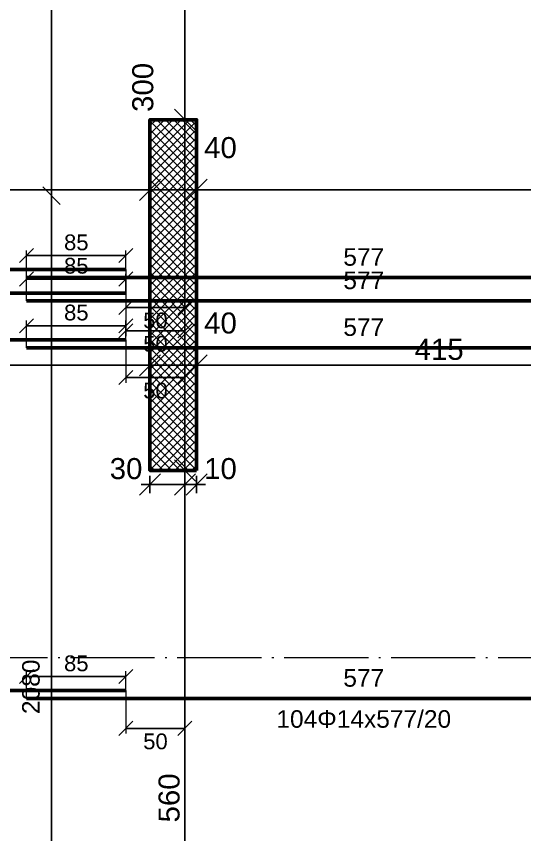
# Model space of a CAD drawing. Header units: millimetres. Extents: x -404 to 6018, y -5139 to 7890.
# Drawn here: x 861 to 1296, y -3662 to -2962 of the extents above; entities that cross this region are included whole.
import ezdxf
from ezdxf.enums import TextEntityAlignment as Align

# ---------------------------------------------------------------- set-up
doc = ezdxf.new("R2010")
doc.units = ezdxf.units.MM
doc.linetypes.add('ZWCAD_ISO04W100', pattern=[30.5, 24, -3, 0.5, -3])
doc.layers.add('AXIS LINES', color=255, linetype='ZWCAD_ISO04W100', lineweight=13)
doc.layers.add('WALL', color=10, linetype='Continuous', lineweight=53)
for name, color, linetype in [('FW_DIM', 7, 'Continuous'), ('FW_WALL_HATCH', 8, 'Continuous'), ('REB_TOP_MESH_X', 5, 'Continuous'), ('REB_TOP_MESH_X_AXDIM', 5, 'Continuous'), ('REB_TOP_MESH_X_LAP', 5, 'Continuous'), ('REB_TOP_MESH_X_RANGE', 5, 'Continuous'), ('REB_TOP_MESH_X_TEXT', 5, 'Continuous')]:
    doc.layers.add(name, color=color, linetype=linetype)
doc.styles.add('REBAR_TXT', font='arial.ttf')
doc.styles.get("Standard").update_dxf_attribs({"font": 'arial.ttf'})
doc.dimstyles.new('FW_DIM', dxfattribs={"dimtxt": 18, "dimasz": 9, "dimexe": 7.5, "dimexo": 4.5, "dimgap": 4.5, "dimtad": 1, "dimdec": 0, "dimtxsty": 'Standard', "dimtsz": 9, "dimcen": 2.5, "dimdle": 7.5, "dimclrd": 256, "dimclre": 256, "dimclrt": 7, "dimazin": 3, "dimtfac": 1, "dimtmove": 2, "dimatfit": 3})
doc.dimstyles.new('REBAR LAP', dxfattribs={"dimtxt": 13.5, "dimasz": 2.5, "dimexe": 4.5, "dimexo": 0, "dimgap": 4.5, "dimtad": 1, "dimdec": 0, "dimtxsty": 'Standard', "dimtsz": 6, "dimcen": 2.5, "dimclrd": 6, "dimclre": 6, "dimclrt": 7, "dimazin": 3, "dimtfac": 1, "dimtmove": 2, "dimatfit": 3, "dimlwd": 25, "dimlwe": 18})
doc.dimstyles.new('REBAR M-200', dxfattribs={"dimtxt": 15, "dimasz": 15, "dimexe": 25, "dimexo": 12.5, "dimgap": 10, "dimtad": 1, "dimdec": 0, "dimtxsty": 'Standard', "dimblk": 'NONE', "dimcen": 50, "dimse1": 1, "dimse2": 1, "dimclrd": 6, "dimclre": 6, "dimclrt": 7, "dimazin": 3, "dimtfac": 1, "dimtmove": 2, "dimatfit": 3, "dimldrblk": 'NONE', "dimlwd": 53})
doc.dimstyles.new('REBAR RANGE', dxfattribs={"dimtxt": 15, "dimasz": 2.5, "dimexe": 0, "dimexo": 0, "dimgap": 10, "dimtad": 1, "dimdec": 0, "dimtxsty": 'Standard', "dimtsz": 7.5, "dimcen": 2.5, "dimse1": 1, "dimse2": 1, "dimclrd": 6, "dimclre": 6, "dimclrt": 7, "dimazin": 3, "dimtfac": 1, "dimtmove": 2, "dimatfit": 3, "dimlwd": 25})

# ---------------------------------------------------------------- blocks, each defined once
blk = doc.blocks.new('*D1093')
at = {"color": 6, "lineweight": 53}
blk.add_line((504.5, -3538.36), (954.5, -3538.36), dxfattribs=at)
at = {"layer": 'Defpoints'}
for p in [(504.5, -3538.36), (504.5, -3538.36), (954.5, -3538.36)]:
    blk.add_point(p, dxfattribs=at)
at = {"layer": 'REB_TOP_MESH_X', "color": 7, "insert": (729.5, -3520.86), "char_height": 15, "attachment_point": 5}
blk.add_mtext('450', dxfattribs=at)
blk = doc.blocks.new('_NONE')
blk = doc.blocks.new('*D1094')
at = {"color": 6, "lineweight": 53}
blk.add_line((869.5, -3545.11), (1446.5, -3545.11), dxfattribs=at)
at = {"layer": 'Defpoints'}
for p in [(869.5, -3545.11), (869.5, -3545.11), (1446.5, -3545.11)]:
    blk.add_point(p, dxfattribs=at)
at = {"layer": 'REB_TOP_MESH_X', "color": 7, "insert": (1158, -3527.61), "char_height": 15, "attachment_point": 5}
blk.add_mtext('577', dxfattribs=at)
blk = doc.blocks.new('_Oblique')
at = {"color": 0, "linetype": 'ByBlock', "lineweight": -2}
blk.add_line((-0.5, -0.5), (0.5, 0.5), dxfattribs=at)
blk = doc.blocks.new('*D1098')
at = {"color": 6, "lineweight": 18}
for p, q in [((869.5, -3545.11), (869.5, -3521.86)), ((954.5, -3538.36), (954.5, -3521.86))]:
    blk.add_line(p, q, dxfattribs=at)
at = {"color": 6, "lineweight": 25}
blk.add_line((869.5, -3526.36), (954.5, -3526.36), dxfattribs=at)
at = {"layer": 'Defpoints'}
for p in [(869.5, -3526.36), (954.5, -3538.36), (869.5, -3545.11)]:
    blk.add_point(p, dxfattribs=at)
at = {"layer": 'REB_TOP_MESH_X_LAP', "color": 6, "xscale": 12, "yscale": 12}
for p in [(869.5, -3526.36), (954.5, -3526.36)]:
    blk.add_blockref('_OBLIQUE', p, dxfattribs=at)
at = {"layer": 'REB_TOP_MESH_X_LAP', "color": 7, "insert": (912, -3515.11), "char_height": 13.5, "attachment_point": 5}
blk.add_mtext('85', dxfattribs=at)
blk = doc.blocks.new('*D1099')
at = {"color": 6, "lineweight": 18}
for p, q in [((954.5, -3538.36), (954.5, -3575.11)), ((1005, -3538.36), (1005, -3575.11))]:
    blk.add_line(p, q, dxfattribs=at)
at = {"color": 6, "lineweight": 25}
blk.add_line((1005, -3570.61), (954.5, -3570.61), dxfattribs=at)
at = {"layer": 'Defpoints'}
for p in [(954.5, -3538.36), (1005, -3538.36), (1005, -3570.61)]:
    blk.add_point(p, dxfattribs=at)
at = {"layer": 'REB_TOP_MESH_X_AXDIM', "color": 6, "xscale": 12, "yscale": 12}
for p in [(954.5, -3570.61), (1005, -3570.61)]:
    blk.add_blockref('_OBLIQUE', p, dxfattribs=at)
at = {"layer": 'REB_TOP_MESH_X_AXDIM', "color": 7, "insert": (979.75, -3581.86), "char_height": 13.5, "attachment_point": 5}
blk.add_mtext('50', dxfattribs=at)
blk = doc.blocks.new('*D1165')
at = {"color": 6, "lineweight": 53}
blk.add_line((504.5, -3238.36), (954.5, -3238.36), dxfattribs=at)
at = {"layer": 'Defpoints'}
for p in [(504.5, -3238.36), (504.5, -3238.36), (954.5, -3238.36)]:
    blk.add_point(p, dxfattribs=at)
at = {"layer": 'REB_TOP_MESH_X', "color": 7, "insert": (729.5, -3220.86), "char_height": 15, "attachment_point": 5}
blk.add_mtext('450', dxfattribs=at)
blk = doc.blocks.new('*D1166')
at = {"color": 6, "lineweight": 53}
blk.add_line((869.5, -3245.11), (1446.5, -3245.11), dxfattribs=at)
at = {"layer": 'Defpoints'}
for p in [(869.5, -3245.11), (869.5, -3245.11), (1446.5, -3245.11)]:
    blk.add_point(p, dxfattribs=at)
at = {"layer": 'REB_TOP_MESH_X', "color": 7, "insert": (1158, -3227.61), "char_height": 15, "attachment_point": 5}
blk.add_mtext('577', dxfattribs=at)
blk = doc.blocks.new('*D1170')
at = {"color": 6, "lineweight": 18}
for p, q in [((869.5, -3245.11), (869.5, -3221.86)), ((954.5, -3238.36), (954.5, -3221.86))]:
    blk.add_line(p, q, dxfattribs=at)
at = {"color": 6, "lineweight": 25}
blk.add_line((869.5, -3226.36), (954.5, -3226.36), dxfattribs=at)
at = {"layer": 'Defpoints'}
for p in [(869.5, -3226.36), (954.5, -3238.36), (869.5, -3245.11)]:
    blk.add_point(p, dxfattribs=at)
at = {"layer": 'REB_TOP_MESH_X_LAP', "color": 6, "xscale": 12, "yscale": 12}
for p in [(869.5, -3226.36), (954.5, -3226.36)]:
    blk.add_blockref('_OBLIQUE', p, dxfattribs=at)
at = {"layer": 'REB_TOP_MESH_X_LAP', "color": 7, "insert": (912, -3215.11), "char_height": 13.5, "attachment_point": 5}
blk.add_mtext('85', dxfattribs=at)
blk = doc.blocks.new('*D1171')
at = {"color": 6, "lineweight": 18}
for p, q in [((954.5, -3238.36), (954.5, -3275.11)), ((1005, -3238.36), (1005, -3275.11))]:
    blk.add_line(p, q, dxfattribs=at)
at = {"color": 6, "lineweight": 25}
blk.add_line((1005, -3270.61), (954.5, -3270.61), dxfattribs=at)
at = {"layer": 'Defpoints'}
for p in [(954.5, -3238.36), (1005, -3238.36), (1005, -3270.61)]:
    blk.add_point(p, dxfattribs=at)
at = {"layer": 'REB_TOP_MESH_X_AXDIM', "color": 6, "xscale": 12, "yscale": 12}
for p in [(954.5, -3270.61), (1005, -3270.61)]:
    blk.add_blockref('_OBLIQUE', p, dxfattribs=at)
at = {"layer": 'REB_TOP_MESH_X_AXDIM', "color": 7, "insert": (979.75, -3281.86), "char_height": 13.5, "attachment_point": 5}
blk.add_mtext('50', dxfattribs=at)
blk = doc.blocks.new('*D1219')
at = {"color": 6, "lineweight": 53}
blk.add_line((504.5, -3178.36), (954.5, -3178.36), dxfattribs=at)
at = {"layer": 'Defpoints'}
for p in [(504.5, -3178.36), (504.5, -3178.36), (954.5, -3178.36)]:
    blk.add_point(p, dxfattribs=at)
at = {"layer": 'REB_TOP_MESH_X', "color": 7, "insert": (729.5, -3160.86), "char_height": 15, "attachment_point": 5}
blk.add_mtext('450', dxfattribs=at)
blk = doc.blocks.new('*D1220')
at = {"color": 6, "lineweight": 53}
blk.add_line((869.5, -3185.11), (1446.5, -3185.11), dxfattribs=at)
at = {"layer": 'Defpoints'}
for p in [(869.5, -3185.11), (869.5, -3185.11), (1446.5, -3185.11)]:
    blk.add_point(p, dxfattribs=at)
at = {"layer": 'REB_TOP_MESH_X', "color": 7, "insert": (1158, -3167.61), "char_height": 15, "attachment_point": 5}
blk.add_mtext('577', dxfattribs=at)
blk = doc.blocks.new('*D1224')
at = {"color": 6, "lineweight": 18}
for p, q in [((869.5, -3185.11), (869.5, -3161.86)), ((954.5, -3178.36), (954.5, -3161.86))]:
    blk.add_line(p, q, dxfattribs=at)
at = {"color": 6, "lineweight": 25}
blk.add_line((869.5, -3166.36), (954.5, -3166.36), dxfattribs=at)
at = {"layer": 'Defpoints'}
for p in [(869.5, -3166.36), (954.5, -3178.36), (869.5, -3185.11)]:
    blk.add_point(p, dxfattribs=at)
at = {"layer": 'REB_TOP_MESH_X_LAP', "color": 6, "xscale": 12, "yscale": 12}
for p in [(869.5, -3166.36), (954.5, -3166.36)]:
    blk.add_blockref('_OBLIQUE', p, dxfattribs=at)
at = {"layer": 'REB_TOP_MESH_X_LAP', "color": 7, "insert": (912, -3155.11), "char_height": 13.5, "attachment_point": 5}
blk.add_mtext('85', dxfattribs=at)
blk = doc.blocks.new('*D1225')
at = {"color": 6, "lineweight": 18}
for p, q in [((954.5, -3178.36), (954.5, -3215.11)), ((1005, -3178.36), (1005, -3215.11))]:
    blk.add_line(p, q, dxfattribs=at)
at = {"color": 6, "lineweight": 25}
blk.add_line((1005, -3210.61), (954.5, -3210.61), dxfattribs=at)
at = {"layer": 'Defpoints'}
for p in [(954.5, -3178.36), (1005, -3178.36), (1005, -3210.61)]:
    blk.add_point(p, dxfattribs=at)
at = {"layer": 'REB_TOP_MESH_X_AXDIM', "color": 6, "xscale": 12, "yscale": 12}
for p in [(954.5, -3210.61), (1005, -3210.61)]:
    blk.add_blockref('_OBLIQUE', p, dxfattribs=at)
at = {"layer": 'REB_TOP_MESH_X_AXDIM', "color": 7, "insert": (979.75, -3221.86), "char_height": 13.5, "attachment_point": 5}
blk.add_mtext('50', dxfattribs=at)
blk = doc.blocks.new('*D1254')
at = {"color": 6, "lineweight": 53}
blk.add_line((504.5, -3198.36), (954.5, -3198.36), dxfattribs=at)
at = {"layer": 'Defpoints'}
for p in [(504.5, -3198.36), (504.5, -3198.36), (954.5, -3198.36)]:
    blk.add_point(p, dxfattribs=at)
at = {"layer": 'REB_TOP_MESH_X', "color": 7, "insert": (729.5, -3180.86), "char_height": 15, "attachment_point": 5}
blk.add_mtext('450', dxfattribs=at)
blk = doc.blocks.new('*D1255')
at = {"color": 6, "lineweight": 53}
blk.add_line((869.5, -3205.11), (1446.5, -3205.11), dxfattribs=at)
at = {"layer": 'Defpoints'}
for p in [(869.5, -3205.11), (869.5, -3205.11), (1446.5, -3205.11)]:
    blk.add_point(p, dxfattribs=at)
at = {"layer": 'REB_TOP_MESH_X', "color": 7, "insert": (1158, -3187.61), "char_height": 15, "attachment_point": 5}
blk.add_mtext('577', dxfattribs=at)
blk = doc.blocks.new('*D1259')
at = {"color": 6, "lineweight": 18}
for p, q in [((869.5, -3205.11), (869.5, -3181.86)), ((954.5, -3198.36), (954.5, -3181.86))]:
    blk.add_line(p, q, dxfattribs=at)
at = {"color": 6, "lineweight": 25}
blk.add_line((869.5, -3186.36), (954.5, -3186.36), dxfattribs=at)
at = {"layer": 'Defpoints'}
for p in [(869.5, -3186.36), (954.5, -3198.36), (869.5, -3205.11)]:
    blk.add_point(p, dxfattribs=at)
at = {"layer": 'REB_TOP_MESH_X_LAP', "color": 6, "xscale": 12, "yscale": 12}
for p in [(869.5, -3186.36), (954.5, -3186.36)]:
    blk.add_blockref('_OBLIQUE', p, dxfattribs=at)
at = {"layer": 'REB_TOP_MESH_X_LAP', "color": 7, "insert": (912, -3175.11), "char_height": 13.5, "attachment_point": 5}
blk.add_mtext('85', dxfattribs=at)
blk = doc.blocks.new('*D1260')
at = {"color": 6, "lineweight": 18}
for p, q in [((954.5, -3198.36), (954.5, -3235.11)), ((1005, -3198.36), (1005, -3235.11))]:
    blk.add_line(p, q, dxfattribs=at)
at = {"color": 6, "lineweight": 25}
blk.add_line((1005, -3230.61), (954.5, -3230.61), dxfattribs=at)
at = {"layer": 'Defpoints'}
for p in [(954.5, -3198.36), (1005, -3198.36), (1005, -3230.61)]:
    blk.add_point(p, dxfattribs=at)
at = {"layer": 'REB_TOP_MESH_X_AXDIM', "color": 6, "xscale": 12, "yscale": 12}
for p in [(954.5, -3230.61), (1005, -3230.61)]:
    blk.add_blockref('_OBLIQUE', p, dxfattribs=at)
at = {"layer": 'REB_TOP_MESH_X_AXDIM', "color": 7, "insert": (979.75, -3241.86), "char_height": 13.5, "attachment_point": 5}
blk.add_mtext('50', dxfattribs=at)
blk = doc.blocks.new('*D1263')
at = {"color": 6, "lineweight": 25}
blk.add_line((890.75, -4575.11), (890.75, -2495.11), dxfattribs=at)
at = {"layer": 'Defpoints'}
for p in [(890.75, -2495.11), (890.75, -4575.11), (890.75, -4575.11)]:
    blk.add_point(p, dxfattribs=at)
at = {"layer": 'REB_TOP_MESH_X_RANGE', "color": 6, "xscale": 15, "yscale": 15, "rotation": 90}
for p in [(890.75, -2495.11), (890.75, -4575.11)]:
    blk.add_blockref('_OBLIQUE', p, dxfattribs=at)
at = {"layer": 'REB_TOP_MESH_X_RANGE', "color": 7, "insert": (873.25, -3535.11), "char_height": 15, "attachment_point": 5, "rotation": 90}
blk.add_mtext('2080', dxfattribs=at)
blk = doc.blocks.new('*D1270')
at = {"color": 6, "lineweight": 25}
blk.add_line((890.75, -3115.11), (890.75, -2635.11), dxfattribs=at)
at = {"layer": 'Defpoints'}
for p in [(890.75, -2635.11), (890.75, -3115.11), (890.75, -3115.11)]:
    blk.add_point(p, dxfattribs=at)
at = {"layer": 'REB_TOP_MESH_X_RANGE', "color": 6, "xscale": 15, "yscale": 15, "rotation": 90}
for p in [(890.75, -2635.11), (890.75, -3115.11)]:
    blk.add_blockref('_OBLIQUE', p, dxfattribs=at)
at = {"layer": 'REB_TOP_MESH_X_RANGE', "color": 7, "insert": (873.25, -2875.11), "char_height": 15, "attachment_point": 5, "rotation": 90}
blk.add_mtext('480', dxfattribs=at)
blk = doc.blocks.new('*D1322')
for p, q in [((975, -3354.61), (975, -3369.61)), ((1005, -3354.61), (1005, -3369.61)), ((967.5, -3362.11), (1012.5, -3362.11))]:
    blk.add_line(p, q)
at = {"layer": 'Defpoints'}
for p in [(975, -3350.11), (1005, -3350.11), (975, -3362.11)]:
    blk.add_point(p, dxfattribs=at)
at = {"layer": 'FW_DIM', "xscale": 18, "yscale": 18}
for p in [(975, -3362.11), (1005, -3362.11)]:
    blk.add_blockref('_OBLIQUE', p, dxfattribs=at)
at = {"layer": 'FW_DIM', "color": 7, "insert": (954.6, -3348.61), "char_height": 18, "attachment_point": 5}
blk.add_mtext('30', dxfattribs=at)
blk = doc.blocks.new('*D1323')
for p, q in [((1005, -3354.61), (1005, -3369.61)), ((1015, -3354.61), (1015, -3369.61)), ((997.5, -3362.11), (1022.5, -3362.11))]:
    blk.add_line(p, q)
at = {"layer": 'Defpoints'}
for p in [(1005, -3350.11), (1015, -3350.11), (1005, -3362.11)]:
    blk.add_point(p, dxfattribs=at)
at = {"layer": 'FW_DIM', "xscale": 18, "yscale": 18}
for p in [(1005, -3362.11), (1015, -3362.11)]:
    blk.add_blockref('_OBLIQUE', p, dxfattribs=at)
at = {"layer": 'FW_DIM', "color": 7, "insert": (1035.4, -3348.61), "char_height": 18, "attachment_point": 5}
blk.add_mtext('10', dxfattribs=at)
blk = doc.blocks.new('*D1387')
for p, q in [((669.9, -3255.61), (669.9, -3252.61)), ((975, -3255.61), (975, -3252.61)), ((662.4, -3260.11), (982.5, -3260.11))]:
    blk.add_line(p, q)
at = {"layer": 'Defpoints'}
for p in [(669.9, -3260.11), (669.9, -3260.11), (975, -3260.11)]:
    blk.add_point(p, dxfattribs=at)
at = {"layer": 'FW_DIM', "xscale": 18, "yscale": 18}
for p in [(669.9, -3260.11), (975, -3260.11)]:
    blk.add_blockref('_OBLIQUE', p, dxfattribs=at)
at = {"layer": 'FW_DIM', "color": 7, "insert": (822.45, -3246.61), "char_height": 18, "attachment_point": 5}
blk.add_mtext('305', dxfattribs=at)
blk = doc.blocks.new('*D1388')
for p, q in [((975, -3255.61), (975, -3252.61)), ((1015, -3255.61), (1015, -3252.61)), ((967.5, -3260.11), (1022.5, -3260.11))]:
    blk.add_line(p, q)
at = {"layer": 'Defpoints'}
for p in [(975, -3260.11), (975, -3260.11), (1015, -3260.11)]:
    blk.add_point(p, dxfattribs=at)
at = {"layer": 'FW_DIM', "xscale": 18, "yscale": 18}
for p in [(975, -3260.11), (1015, -3260.11)]:
    blk.add_blockref('_OBLIQUE', p, dxfattribs=at)
at = {"layer": 'FW_DIM', "color": 7, "insert": (1035.4, -3224.11), "char_height": 18, "attachment_point": 5}
blk.add_mtext('40', dxfattribs=at)
blk = doc.blocks.new('*D1389')
for p, q in [((1015, -3255.61), (1015, -3252.61)), ((1430, -3255.61), (1430, -3252.61)), ((1007.5, -3260.11), (1437.5, -3260.11))]:
    blk.add_line(p, q)
at = {"layer": 'Defpoints'}
for p in [(1015, -3260.11), (1015, -3260.11), (1430, -3260.11)]:
    blk.add_point(p, dxfattribs=at)
at = {"layer": 'FW_DIM', "xscale": 18, "yscale": 18}
for p in [(1015, -3260.11), (1430, -3260.11)]:
    blk.add_blockref('_OBLIQUE', p, dxfattribs=at)
at = {"layer": 'FW_DIM', "color": 7, "insert": (1222.5, -3246.61), "char_height": 18, "attachment_point": 5}
blk.add_mtext('415', dxfattribs=at)
blk = doc.blocks.new('*D1395')
for p, q in [((669.9, -3105.61), (669.9, -3102.61)), ((975, -3105.61), (975, -3102.61)), ((662.4, -3110.11), (982.5, -3110.11))]:
    blk.add_line(p, q)
at = {"layer": 'Defpoints'}
for p in [(669.9, -3110.11), (669.9, -3110.11), (975, -3110.11)]:
    blk.add_point(p, dxfattribs=at)
at = {"layer": 'FW_DIM', "xscale": 18, "yscale": 18}
for p in [(669.9, -3110.11), (975, -3110.11)]:
    blk.add_blockref('_OBLIQUE', p, dxfattribs=at)
at = {"layer": 'FW_DIM', "color": 7, "insert": (822.45, -3096.61), "char_height": 18, "attachment_point": 5}
blk.add_mtext('305', dxfattribs=at)
blk = doc.blocks.new('*D1396')
for p, q in [((975, -3105.61), (975, -3102.61)), ((1015, -3105.61), (1015, -3102.61)), ((967.5, -3110.11), (1022.5, -3110.11))]:
    blk.add_line(p, q)
at = {"layer": 'Defpoints'}
for p in [(975, -3110.11), (975, -3110.11), (1015, -3110.11)]:
    blk.add_point(p, dxfattribs=at)
at = {"layer": 'FW_DIM', "xscale": 18, "yscale": 18}
for p in [(975, -3110.11), (1015, -3110.11)]:
    blk.add_blockref('_OBLIQUE', p, dxfattribs=at)
at = {"layer": 'FW_DIM', "color": 7, "insert": (1035.4, -3074.11), "char_height": 18, "attachment_point": 5}
blk.add_mtext('40', dxfattribs=at)
blk = doc.blocks.new('*D1397')
for p, q in [((1015, -3105.61), (1015, -3102.61)), ((1779.98, -3105.61), (1779.98, -3102.61)), ((1007.5, -3110.11), (1787.48, -3110.11))]:
    blk.add_line(p, q)
at = {"layer": 'Defpoints'}
for p in [(1015, -3110.11), (1015, -3110.11), (1779.98, -3110.11)]:
    blk.add_point(p, dxfattribs=at)
at = {"layer": 'FW_DIM', "xscale": 18, "yscale": 18}
for p in [(1015, -3110.11), (1779.98, -3110.11)]:
    blk.add_blockref('_OBLIQUE', p, dxfattribs=at)
at = {"layer": 'FW_DIM', "color": 7, "insert": (1397.49, -3096.61), "char_height": 18, "attachment_point": 5}
blk.add_mtext('765', dxfattribs=at)
blk = doc.blocks.new('*D1445')
for p, q in [((1005, -3917.61), (1005, -3342.61)), ((1000.5, -3350.11), (997.5, -3350.11)), ((1000.5, -3910.11), (997.5, -3910.11))]:
    blk.add_line(p, q)
at = {"layer": 'Defpoints'}
for p in [(1005, -3350.11), (1005, -3910.11), (1005, -3910.11)]:
    blk.add_point(p, dxfattribs=at)
at = {"layer": 'FW_DIM', "xscale": 18, "yscale": 18, "rotation": 90}
for p in [(1005, -3350.11), (1005, -3910.11)]:
    blk.add_blockref('_OBLIQUE', p, dxfattribs=at)
at = {"layer": 'FW_DIM', "color": 7, "insert": (991.5, -3630.11), "char_height": 18, "attachment_point": 5, "rotation": 90}
blk.add_mtext('560', dxfattribs=at)
blk = doc.blocks.new('*D1446')
for p, q in [((1005, -3357.61), (1005, -3042.61)), ((1000.5, -3050.11), (997.5, -3050.11)), ((1000.5, -3350.11), (997.5, -3350.11))]:
    blk.add_line(p, q)
at = {"layer": 'Defpoints'}
for p in [(1005, -3050.11), (1005, -3350.11), (1005, -3350.11)]:
    blk.add_point(p, dxfattribs=at)
at = {"layer": 'FW_DIM', "xscale": 18, "yscale": 18, "rotation": 90}
for p in [(1005, -3050.11), (1005, -3350.11)]:
    blk.add_blockref('_OBLIQUE', p, dxfattribs=at)
at = {"layer": 'FW_DIM', "color": 7, "insert": (969, -3022.51), "char_height": 18, "attachment_point": 5, "rotation": 90}
blk.add_mtext('300', dxfattribs=at)
blk = doc.blocks.new('*D1447')
for p, q in [((1005, -3057.61), (1005, -2662.61)), ((1000.5, -2670.11), (997.5, -2670.11)), ((1000.5, -3050.11), (997.5, -3050.11))]:
    blk.add_line(p, q)
at = {"layer": 'Defpoints'}
for p in [(1005, -2670.11), (1005, -3050.11), (1005, -3050.11)]:
    blk.add_point(p, dxfattribs=at)
at = {"layer": 'FW_DIM', "xscale": 18, "yscale": 18, "rotation": 90}
for p in [(1005, -2670.11), (1005, -3050.11)]:
    blk.add_blockref('_OBLIQUE', p, dxfattribs=at)
at = {"layer": 'FW_DIM', "color": 7, "insert": (991.5, -2860.11), "char_height": 18, "attachment_point": 5, "rotation": 90}
blk.add_mtext('380', dxfattribs=at)

msp = doc.modelspace()

# ---------------------------------------------------------------- hatches: boundary and pattern name
at = {"layer": 'FW_WALL_HATCH'}
h = msp.add_hatch(dxfattribs=at)
h.set_pattern_fill('ANSI37', scale=1.6)
h.paths.add_polyline_path([(1015, -3350.11), (975, -3350.11), (975, -3050.11), (1015, -3050.11), (1015, -3350.11)])

# ---------------------------------------------------------------- linework, layer by layer
at = {"layer": 'AXIS LINES', "color": 0, "ltscale": 3}
for points in [[(1005, -1450.07), (1005, -4990.18)], [(-282.57, -3110.11), (2132.41, -3110.11)], [(-337.57, -3260.11), (2077.41, -3260.11)], [(-282.57, -3510.11), (2132.41, -3510.11)]]:
    msp.add_lwpolyline(points, dxfattribs=at)
at = {"layer": 'WALL', "ltscale": 0.08}
msp.add_lwpolyline([(1015, -3350.11), (1015, -3050.11), (975, -3050.11), (975, -3350.11), (1015, -3350.11)], dxfattribs=at)

# ---------------------------------------------------------------- texts
at = {"layer": 'REB_TOP_MESH_X_TEXT', "color": 7, "style": 'REBAR_TXT'}
msp.add_text('104Φ14x577/20', height=15, dxfattribs=at).set_placement((1158, -3555.11), align=Align.TOP_CENTER)

# ---------------------------------------------------------------- dimensions: what is measured, and where the dimension line sits
at = {"layer": 'FW_DIM'}
for base, p1, p2, text, picture, middle in [((1005, -3050.11), (1005, -3050.11), (1005, -2670.11), '380', '*D1447', (991.5, -2860.11)), ((1005, -3350.11), (1005, -3350.11), (1005, -3050.11), '300', '*D1446', (969, -3022.51)), ((1005, -3910.11), (1005, -3910.11), (1005, -3350.11), '560', '*D1445', (991.5, -3630.11))]:
    dim = msp.add_linear_dim(base=base, p1=p1, p2=p2, angle=90, text=text, dimstyle='FW_DIM', override={"dimtmove": 2}, dxfattribs=at)
    dim.commit()
    dim.dimension.update_dxf_attribs({"geometry": picture, "text_midpoint": middle, "dimtype": 160})
for base, p1, p2, text, picture, middle in [((975, -3110.11), (975, -3110.11), (1015, -3110.11), '40', '*D1396', (1035.4, -3074.11)), ((669.9, -3110.11), (669.9, -3110.11), (975, -3110.11), '305', '*D1395', (822.45, -3096.61)), ((1015, -3110.11), (1015, -3110.11), (1779.98, -3110.11), '765', '*D1397', (1397.49, -3096.61)), ((975, -3260.11), (975, -3260.11), (1015, -3260.11), '40', '*D1388', (1035.4, -3224.11)), ((669.9, -3260.11), (669.9, -3260.11), (975, -3260.11), '305', '*D1387', (822.45, -3246.61)), ((1015, -3260.11), (1015, -3260.11), (1430, -3260.11), '415', '*D1389', (1222.5, -3246.61)), ((975, -3362.11), (975, -3350.11), (1005, -3350.11), '30', '*D1322', (954.6, -3348.61)), ((1005, -3362.11), (1005, -3350.11), (1015, -3350.11), '10', '*D1323', (1035.4, -3348.61))]:
    dim = msp.add_linear_dim(base=base, p1=p1, p2=p2, text=text, dimstyle='FW_DIM', override={"dimtmove": 2}, dxfattribs=at)
    dim.commit()
    dim.dimension.update_dxf_attribs({"geometry": picture, "text_midpoint": middle, "dimtype": 160})
at = {"layer": 'REB_TOP_MESH_X'}
for base, p1, p2, picture, middle in [((504.5, -3178.36), (504.5, -3178.36), (954.5, -3178.36), '*D1219', (729.5, -3160.86)), ((869.5, -3185.11), (869.5, -3185.11), (1446.5, -3185.11), '*D1220', (1158, -3167.61)), ((504.5, -3198.36), (504.5, -3198.36), (954.5, -3198.36), '*D1254', (729.5, -3180.86)), ((869.5, -3205.11), (869.5, -3205.11), (1446.5, -3205.11), '*D1255', (1158, -3187.61)), ((504.5, -3238.36), (504.5, -3238.36), (954.5, -3238.36), '*D1165', (729.5, -3220.86)), ((869.5, -3245.11), (869.5, -3245.11), (1446.5, -3245.11), '*D1166', (1158, -3227.61)), ((504.5, -3538.36), (504.5, -3538.36), (954.5, -3538.36), '*D1093', (729.5, -3520.86)), ((869.5, -3545.11), (869.5, -3545.11), (1446.5, -3545.11), '*D1094', (1158, -3527.61))]:
    dim = msp.add_linear_dim(base=base, p1=p1, p2=p2, dimstyle='REBAR M-200', dxfattribs=at)
    dim.commit()
    dim.dimension.update_dxf_attribs({"geometry": picture, "text_midpoint": middle})
at = {"layer": 'REB_TOP_MESH_X_AXDIM'}
for base, p1, p2, picture, middle in [((1005, -3210.61172782), (1005, -3178.36172782), (954.5, -3178.36172782), '*D1225', (979.75, -3221.86172782)), ((1005, -3230.61172782), (1005, -3198.36172782), (954.5, -3198.36172782), '*D1260', (979.75, -3241.86172782)), ((1005, -3270.61172782), (1005, -3238.36172782), (954.5, -3238.36172782), '*D1171', (979.75, -3281.86172782)), ((1005, -3570.61172782), (1005, -3538.36172782), (954.5, -3538.36172782), '*D1099', (979.75, -3581.86172782))]:
    dim = msp.add_linear_dim(base=base, p1=p1, p2=p2, dimstyle='REBAR LAP', dxfattribs=at)
    dim.commit()
    dim.dimension.update_dxf_attribs({"geometry": picture, "text_midpoint": middle})
at = {"layer": 'REB_TOP_MESH_X_LAP'}
for base, p1, p2, picture, middle in [((869.5, -3166.36), (869.5, -3185.11), (954.5, -3178.36), '*D1224', (912, -3155.11)), ((869.5, -3186.36), (869.5, -3205.11), (954.5, -3198.36), '*D1259', (912, -3175.11)), ((869.5, -3226.36), (869.5, -3245.11), (954.5, -3238.36), '*D1170', (912, -3215.11)), ((869.5, -3526.36), (869.5, -3545.11), (954.5, -3538.36), '*D1098', (912, -3515.11))]:
    dim = msp.add_linear_dim(base=base, p1=p1, p2=p2, dimstyle='REBAR LAP', dxfattribs=at)
    dim.commit()
    dim.dimension.update_dxf_attribs({"geometry": picture, "text_midpoint": middle})
at = {"layer": 'REB_TOP_MESH_X_RANGE'}
for base, p1, p2, picture, middle in [((890.75, -4575.11), (890.75, -4575.11), (890.75, -2495.11), '*D1263', (873.25, -3535.11)), ((890.75, -3115.11), (890.75, -3115.11), (890.75, -2635.11), '*D1270', (873.25, -2875.11))]:
    dim = msp.add_linear_dim(base=base, p1=p1, p2=p2, angle=90, dimstyle='REBAR RANGE', dxfattribs=at)
    dim.commit()
    dim.dimension.update_dxf_attribs({"geometry": picture, "text_midpoint": middle})

doc.saveas('drawing.dxf')
